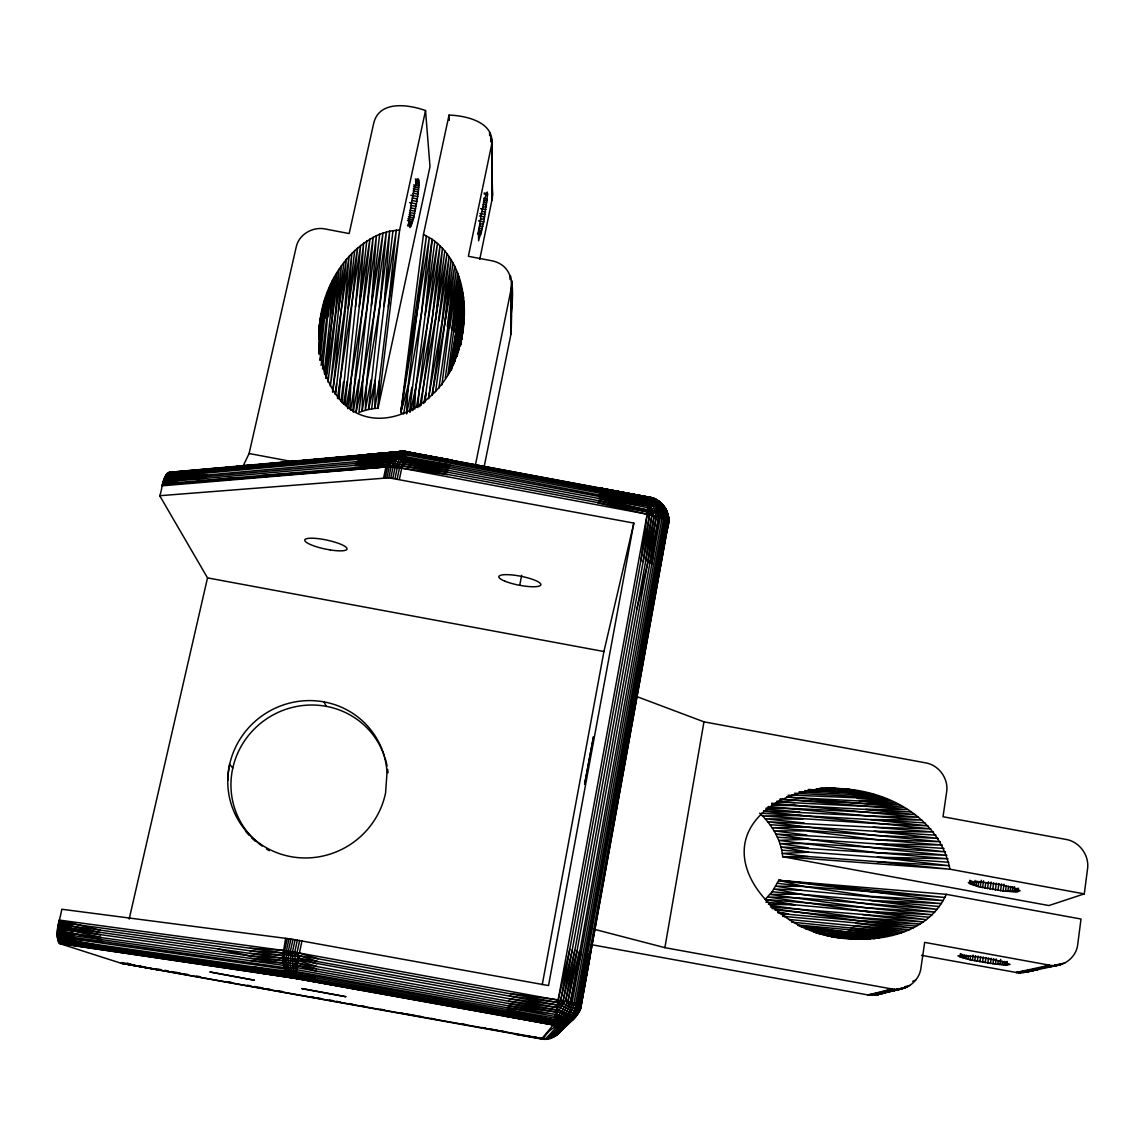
<?xml version="1.0" encoding="UTF-8"?>
<svg xmlns="http://www.w3.org/2000/svg" width="1145" height="1145" viewBox="0 0 1145 1145"><rect width="100%" height="100%" fill="white"/><g stroke="black" fill="none" stroke-linecap="round" stroke-linejoin="round"><path stroke-width="1.5" d="M484.077 467.103L510.899 334.383L511.242 307.833M511.3 329.874C508.738 308.005 523.265 267.83 492.164 260.831L468.362 256.294L491.391 145.887C496.028 122.214 466.087 115.588 449.026 115.101L423.464 234.439L400.793 412.486L403.627 413.86L421.446 313.544L432.137 239.276L423.464 234.439M600.51 488.314L650.002 497.388C660.522 498.361 666.046 509.582 663.513 519.229L575.735 1003.392C574.718 1024.632 551.06 1022.084 543.689 1038.744L120.697 963.131L59.883 943.652C53.314 933.719 60.384 919.879 61.744 909.244L290.902 939.029L548.527 985.573L633.829 523.093L388.799 477.823L159.713 495.713C162.747 488.614 161.674 477.15 168.959 472.37L403.054 451.273L650.002 497.388C662.068 499.349 670.612 512.116 668.222 524.009L580.544 1008.144L578.211 1013.354L574.217 1018.435L556.542 1035.051L551.976 1037.957L543.274 1039.331L515.164 1034.264M574.217 1018.435C568.793 1023.773 560.749 1026.335 553.235 1024.947L296.412 978.546C284.704 976.184 281.885 962.172 285.277 952.239L286.422 950.865L288.998 938.743M290.902 939.029L288.325 951.166L287.051 952.754C285.434 960.369 285.119 969.529 290.587 975.74L295.997 975.998L294.752 952.225L297.328 940.088M299.632 940.489L297.056 952.626L297.929 960.641L296.297 971.547L555.969 1018.392L566.746 1021.998L572.314 1020.109L565.229 1020.038L555.325 1015.701L564.914 1001.36L580.4 1004.58L578.654 1011.908L572.715 1019.837M412.772 410.626L425.21 314.889L432.137 239.276C463.496 261.59 468.777 304.999 461.392 340.208M510.455 279.251L510.484 275.959L510.212 279.523M511.471 315.09L511.214 332.136L511.629 280.625L511.271 289.456M214.73 468.777L167.814 472.856L400.693 451.831L649.945 498.132L649.272 502.426L650.26 503.07C667.005 499.506 672.902 520.674 665.732 532.482M457.113 356.238L462.652 331.549L461.464 340.094M511.643 299.489L511.815 283.03L510.899 334.383L511.743 285.42L511.529 301.879L511.386 287.796L475.361 465.242M665.388 508.151L667.964 514.348L668.408 522.821L581.259 1004.938C578.211 1020.896 559.533 1027.895 550.316 1038.587L545.063 1039.417L120.697 963.131L160.601 970.287M511.242 317.695L511.314 312.742M543.689 1038.744L541.513 1039.059L553.235 1024.947C563.211 1022.857 570.811 1012.552 572.142 1002.605L660.221 517.798C662.225 510.255 659.119 498.304 649.888 497.617L600.567 488.099L649.974 497.374C660.078 498.204 664.143 509.854 661.953 518.513L574.031 1003.006C572.314 1013.21 564.757 1025.119 553.235 1024.947L505.804 1016.202M667.034 526.8C673.918 514.663 661.481 503.013 649.344 506.934L648.356 507.722L555.926 1012.194L556.742 1013.983C562.023 1016.66 568.793 1020.954 574.733 1017.876M418.97 184.245L418.082 178.806L414.662 187.422L411.212 203.839L409.209 219.912L409.896 227.64L413.717 217.822L418.097 194.192L418.97 184.245L415.592 183.601M371.681 408.865L374.873 408.436L375.202 380.169L368.49 409.495L371.681 408.865L384.047 306.173L389.658 231.175L379.796 305.93L362.106 411.313L368.49 409.495L379.796 305.93L386.323 231.991L375.56 305.815L362.736 379.954L362.106 411.313L358.943 412.515L379.682 234.21L389.658 231.175L399.662 229.902L425.539 110.578C409.094 104.61 379.238 99.873 373.699 123.259L349.153 233.566L325.266 229C312.943 226.395 299.002 234.238 296.254 246.833L249.095 453.52L242.998 466.23M551.289 1036.583L545.678 1038.801L558.259 1025.305C569.079 1024.117 575.305 1013.497 577.237 1003.736L664.873 519.959C667.664 509.783 661.18 498.347 649.702 499.835L405.502 453.95L397.315 467.432L394.996 478.41M491.09 141.679L491.219 136.627L491.291 141.837M581.317 951.81L570.081 1002.176L560.964 1016.216L553.836 1022.585L553.436 1024.575L556.828 1026.621M379.682 234.21C323.62 259.414 302.194 338.247 333.123 390.216C368.289 448.468 444.546 405.974 457.141 352.961L455.653 357.999L455.595 357.097M349.912 408.55L350.871 380.899L366.772 240.922M650.059 497.359L655.384 504.802L658.318 517.111L651.763 564.056M487.555 194.65L483.791 221.887L478.596 240.765L478.495 233.151L481.215 214.602L484.578 198.872L487.24 192.045L487.555 194.65L484.178 194.006M458.415 351.587L458.53 348.753L457.957 351.758M414.705 409.194L415.578 388.728L428.86 316.321L440.052 245.731L432.352 317.838L421.131 405.344M339.178 398.403L339.936 382.945L354.678 250.44M379.41 380.498L378.05 408.192L374.873 408.436L379.41 380.498L388.341 306.531L396.327 230.116L384.047 306.173L392.993 230.546M261.847 475.547L387.525 466.831L399.519 467.761L402.238 465.9L647.598 511.958C655.298 508.695 670.941 511.471 668.065 522.778L659.778 568.85M406.489 413.688L408.078 386.123L426.427 235.87L400.793 412.486L408.078 386.123M353.003 410.211L354.75 380.455L369.935 238.962L359.287 306.574L363.652 243.041L355.451 307.075L345.117 403.913M342.069 402.797L357.598 247.807L348.166 308.42L351.83 253.231L335.614 394.395M425.267 401.909L425.84 393.322L423.664 403.584M332.837 391.933L346.391 259.257L338.405 311.311L330.332 386.08L349.068 256.179L344.745 309.279L332.522 391.876M417.825 407.649L419.156 390.173L437.505 243.398L425.21 314.889L434.871 241.251M383.618 477.866L385.951 466.917L388.728 465.471L394.495 465.414L398.66 466.244L399.519 467.761L647.197 514.234C655.87 510.155 673.274 515.021 667.177 527.201M322.561 369.033L330.662 284.389L321.101 365.412M319.441 353.118L324.407 300.834L318.897 347.923M355.451 307.075L360.589 245.345L337.474 398.46M355.966 412.114L367.259 305.944L376.404 235.612L371.352 305.815L382.988 233.007L366.858 379.897L365.298 410.311L371.023 379.968M296.197 972.42L287.724 971.246L285.377 969.729L283.574 965.407L282.629 952.941L284.661 950.608L287.238 938.485M385.207 477.78L387.525 466.831L388.728 465.471C388.999 455.925 397.916 448.482 407.191 452.003L650.002 497.631C658.933 499.621 658.074 511.085 660.221 517.798L666.018 520.689L668.265 523.408M409.581 411.885L421.446 313.544L429.318 237.487L400.793 412.486L402.639 403.799M428.631 398.575L447.037 253.675L419.757 406.704M321.444 323.362L323.205 305.1M326.053 318.195L328.887 288.383M295.095 939.701L292.519 951.838L292.834 963.861L293.921 972.277L296.412 978.546L553.321 1024.746L560.034 1025.176M435.687 319.426L442.485 248.222L432.352 317.838L416.408 407.377M318.968 353.848L319.484 348.567L318.882 353.819M435.601 391.604L444.689 324.65L451.13 259.715L432.137 395.054M318.825 332.623L319.856 322.489L318.854 332.207M319.398 326.869L319.097 331.263M318.84 333.982L320.457 318.11L318.94 334.168M318.954 339.335L322.131 309.393M320.056 360.102L327.255 292.462M318.968 332.265L320.457 318.11L319.183 329.102M324.235 372.726L334.569 276.661M325.939 378.251L336.716 272.939L330.347 315.161L332.551 280.468L328.085 316.635M320.242 360.417L320.614 356.939M328.042 382.115L341.339 265.855L338.405 311.311L343.815 262.491M338.233 398.703L339.936 382.945M453.019 364.725L462.194 288.841L450.357 371.51M347.751 408.693L350.871 380.899L363.223 306.202L373.156 237.201L367.259 305.944L350.599 410.196M441.941 384.863L456.325 269.805L438.878 388.212M285.635 938.27L282.6 956.619L286.207 957.821L556.828 1007.471L557.458 1008.802C564.728 1015.171 581.689 1019.766 580.959 1004.78L667.621 522.106C666.318 516.581 659.019 514.678 654.124 515.822L597.676 502.841M318.997 353.161L325.767 296.612L324.264 319.841L322.733 321.573M447.294 326.511L454.722 266.313L432.209 395.054M447.938 374.758L460.276 280.94L451.86 330.375L445.29 378.036M340.967 401.38L343.457 382.144M454.966 361.491L463.525 297.056L451.516 369.878M759.693 813.165C771.816 824.586 781.262 839.815 782.636 856.703L1048.906 905.552L1084.286 893.887L1087.55 868.883C1089.467 855.472 1079.563 841.747 1066.195 839.457L943.022 816.743L946.629 792.011C948.776 778.743 938.9 765.089 925.675 762.871L703.96 721.837L635.661 696.146M292.948 939.358L290.372 951.495L291.059 953.527C290.315 961.614 288.798 972.864 296.226 978.302L315.19 981.766M424.68 402.081L444.818 250.869M460.633 344.874L464.326 314.102L458.844 349.497M444.689 324.65L452.991 262.949M460.175 345.504L460.891 340.222M324.522 374.544L338.977 269.333L335.514 312.499L326.282 378.308M459.102 277.119L451.86 330.375L457.785 273.412L449.684 328.415M456.969 336.415L462.938 292.905M581.13 1005.84C576.164 1011.865 566.947 1005.181 561.708 1002.405L560.721 1000.358L569.752 949.434L640.814 560.993L647.197 514.234M563.669 1003.621L563.183 1000.816L572.257 949.906L643.189 561.522L649.558 514.706L647.598 511.958L598.091 500.623L402.739 463.739L400.764 466.902L401.752 468.162L447.609 474.674M589.589 954.086L580.4 1004.58L577.781 1005.754L572.056 1004.737L565.587 1001.274L645.508 562.109L651.877 515.236L653.194 513.132L649.501 501.539C657.402 500.036 665.76 505.031 667.177 512.574M660.221 517.798L654.124 515.822L647.712 562.725L577.023 950.865L567.891 1001.732L568.578 1003.321M1006.813 965.02L1010.019 964.391L1001.288 961.256L983.927 957.821L966.595 955.574L957.893 955.846L970.044 959.839L995.434 964.119L1006.813 965.02L1007.299 961.514M1016.86 891.769L1020.095 890.738L1013.411 887.618L999.642 884.484L979.161 881.764L968.326 882.537L978.145 886.602L1003.077 891.01L1016.86 891.769L1017.332 888.32M1018.019 891.669L1018.492 888.219M335.141 394.266L336.573 383.876M464.355 309.78L459.818 342.57L464.226 305.5L456.955 356.095M293.836 976.384L553.607 1023.558C562.338 1021.14 567.19 1011.951 570.353 1004.108L649.816 563.369L656.271 516.438L657.387 515.465M990.454 963.475L991.169 958.25M1000.558 890.71L1001.503 883.868M992.987 963.818L993.703 958.594M1003.077 891.01L1004.022 884.169M995.434 964.119L996.15 958.909M1005.51 891.282L1006.212 886.144M997.753 964.391L998.24 960.898M1007.815 891.483L1008.53 886.344M999.943 964.605L1000.658 959.381M1009.99 891.654L1010.706 886.502M1001.961 964.777L1002.433 961.299M1012.008 891.755L1012.71 886.602M1003.793 964.906L1004.265 961.428M1013.84 891.812L1014.542 886.659M1005.41 964.992L1005.897 961.499M1015.458 891.812L1015.93 888.377M460.619 344.674L463.296 327.184M974.781 960.827L975.526 955.617M985.001 888.148L985.716 883.024M977.315 961.313L978.045 956.104M987.505 888.649L988.464 881.807M979.92 961.786L980.635 956.576M990.081 889.121L991.083 882.036M982.553 962.244L983.283 957.034M992.701 889.565L993.66 882.723M985.201 962.673L985.931 957.478M995.349 889.98L996.293 883.153M987.849 963.088L988.579 957.878M997.968 890.366L998.912 883.525M453.42 364.683L453.921 361.176M969.386 883.654L969.887 880.219M959.896 957.106L960.397 953.613M970.273 884.097L970.76 880.662M961.041 957.506L961.542 954.028M971.404 884.57L971.89 881.135M962.43 957.936L962.931 954.458M972.778 885.056L973.264 881.621M964.047 958.394L964.534 954.916M974.366 885.557L975.096 880.419M965.865 958.866L966.351 955.388M976.155 886.073L976.885 880.949M967.868 959.353L968.355 955.875M978.145 886.602L978.875 881.464M970.044 959.839L970.531 956.361M980.292 887.117L981.265 880.29M972.348 960.326L973.093 955.13M982.582 887.647L983.555 880.806M461.363 339.836L463.797 322.818M555.182 1035.166L549.629 1038.272C557.887 1025.362 576.894 1021.24 578.526 1004.065L666.018 520.689C668.766 510.226 661.395 498.147 649.845 498.876L405.874 453.019L396.628 452.332M388.341 306.531L399.662 229.902L378.05 408.192L429.99 166.669L425.539 110.578M459.045 349.468L459.789 344.502M343.615 404.199L347.107 381.457M458.172 338.462L463.954 301.249L456.64 356.396M586.455 953.084L578.526 1004.065C579.642 1020.839 558.674 1025.476 551.547 1037.685M428.43 398.474L441.87 322.847L449.155 256.623L438.878 321.101M460.276 345.876L461.836 335.886M453.806 332.365L461.32 284.847L455.51 334.369L449.083 373.113M587.743 953.456L578.869 1005.611M387.525 466.831L388.212 460.533L391.905 455.495L394.968 453.148L404.228 451.373L388.441 452.876M580.4 1004.58L666.934 521.404C671.142 510.04 658.919 501.038 648.7 505.789L403.713 459.789L394.524 459.131L388.212 460.533L163.606 480.428M100.316 930.198L59.182 920.065L284.661 950.608L288.325 951.166L288.984 953.184C287.681 961.428 286.851 972.563 294.523 978.016L59.883 943.652M572.314 1020.109L556.542 1035.051L577.567 1014.055M353.275 412.086L358.714 380.14M643.189 561.522L651.877 515.236L649.974 508.967L648.356 507.722L649.015 504.029L650.26 503.07M768.438 904.278L794.974 904.836L765.132 899.455L772.116 891.755L778.815 880.319L946.3 894.331L1081.023 919.034L1077.731 944.324C1076.457 957.692 1062.717 968.026 1049.521 965.178L924.673 942.378L920.952 967.911C919.392 981.437 905.452 991.828 892.041 988.994L664.887 947.659L703.96 721.837M577.252 1013.726L579.885 1009.976L581.302 1005.052L590.391 954.544M346.448 405.43L350.871 380.899M588.788 953.785L579.37 1007.772L576.708 1014.599L572.185 1020.052M542.243 984.729L603.93 651.519L633.829 523.093M649.816 563.369L659.162 515.694M645.508 562.109L654.124 515.822M640.814 560.993L649.558 514.706L651.09 513.375M659.334 568.221L668.422 521.462M295.295 959.081L297.815 959.124L298.387 958.136L298.888 955.603L297.9 953.971L283.674 951.652M406.733 413.66L411.885 387.382M519.716 585.31L521.676 575.262M658.647 567.548L667.621 522.106M556.742 1013.983L555.325 1015.701L554.094 1021.369L562.968 1024.102L568.006 1022.828M356.152 412.2L362.736 379.954M657.702 566.861L667.764 518.914L667.478 513.003M479.769 259.314L492.393 197.842L491.835 141.25L491.892 157.996L491.792 149.322M656.529 566.16L666.762 519.844M297.9 953.971L299.417 953.055L301.979 940.904M399.433 479.125L401.752 468.162M667.793 522.106L668.208 520.145M386.938 477.766L389.257 466.802L392.42 459.145L397.616 452.504M388.799 477.823L391.118 466.859L392.492 465.256C393.952 459.717 396.499 452.189 403.054 451.273M390.774 477.952L393.093 466.988L396.7 459.302L399.49 454.665L403.641 451.559L452.003 460.175L404.672 451.402L451.617 460.333L401.866 451.431L365.942 454.665M392.849 478.152L395.168 467.174C398.961 462.652 399.691 452.905 406.532 451.874L451.359 460.791M397.2 478.739L399.519 467.761M554.538 1035.452L555.082 1036.211L570.324 1021.469M565.587 1001.274L577.023 950.865M579.241 951.352L567.891 1001.732L560.306 1013.311L554.395 1019.923L293.921 972.277M448.096 472.456L402.238 465.9L406.532 451.874M574.675 950.393L563.183 1000.816L561.708 1002.405L558.23 999.9L569.752 949.434M572.257 949.906L560.721 1000.358L557.758 1002.447L509.496 996.093L298.387 958.136L297.843 956.562L298.888 955.603L318.024 958.766L557.758 1002.447C563.526 1006.713 573.015 1013.711 580.143 1008.974M129.17 919.091L207.517 577.881L159.713 495.713M410.225 412.128L415.578 388.728M636.963 608.911L647.712 562.725L656.271 516.438L653.222 504.702L649.845 498.876M649.974 497.374L649.759 498.089L653.952 498.676L660.88 502.712M557.415 1016.875L296.526 969.658L295.882 970.574L289.07 969.801L285.205 968.799L283.574 965.407L57.279 933.375M580.744 1006.641L580.529 1004.852M292.147 976.098L58.051 941.29L289.499 974.452L287.882 973.379L253.918 966.952L57.508 938.972L78.289 942.879L288.54 972.949L554.094 1021.369L556.456 1020.667L561.837 1022.657L567.362 1023M580.157 1007.285L580.959 1004.78M666.834 526.485L668.508 521.705M387.024 465.829L386.523 464.67L387.897 461.65L393.737 461.034L402.596 462.795L402.238 465.9M946.3 894.331C926.978 936.882 872.304 944.038 831.141 936.71L846.355 938.285M57.937 926.448L249.724 953.341L282.4 955.517L283.044 954.128L282.629 952.941L250.025 948.203L58.71 922.197M663.842 506.276L665.546 509.096M509.024 998.626L557.286 1004.981L559.776 1001.073M579.112 1010.119L580.73 1007.557M57.665 928.523L282.572 960.598L284.089 962.158L295.338 964.018L297.127 965.392L508.122 1003.449L556.37 1009.876L561.708 1002.405M560.649 1030.987L557.901 1033.749L560.864 1030.3M283.574 965.407L284.275 964.491L295.453 966.351L297.127 965.392L315.877 970.989L555.497 1014.37L507.321 1007.772M563.383 1027.895L578.797 1012.294M634.487 495.084L602.227 488.715L651.476 497.689M288.984 953.184L290.372 951.495L294.752 952.225L564.914 1001.36M162.533 483.934L353.962 467.69L386.523 464.67L391.06 463.11L401.666 464.798M291.059 953.527L292.519 951.838M579.298 1011.221C572.4 1015.958 562.739 1009.489 557.286 1004.981L509.496 996.093M547.668 1038.644L560.778 1025.076L564.213 1025.219M664.873 519.959L665.932 518.857M293.263 953.771L294.752 952.225M554.337 1036.697L555.139 1035.924L554.266 1036.053M564.456 1026.077L567.018 1023.601M121.828 962.53L135.296 965.278M165.681 475.59L391.905 455.495L394.524 453.606L398.431 453.377L651.705 501.453M574.432 1017.962L575.964 1016.545M555.826 1035.652L556.785 1034.751L556.055 1035.051M575.949 1015.916L577.495 1014.499M663.513 519.229L664.916 517.969M572.056 1004.737L574.031 1003.006M555.082 1036.211L556.785 1034.751M295.539 953.928L297.056 952.626M570.353 1004.108L572.142 1002.605M284.647 966.709L293.192 968.384L296.798 967.597L315.877 970.989M284.089 962.158L282.972 963.045L250.912 960.698M555.139 1035.924L553.378 1036.898M295.668 978.088L314.99 980.521L362.851 989.91M649.501 501.038L650.832 500.122M576.25 1016.059C569.58 1019.021 560.993 1014.699 556.37 1009.876L297.5 963.059L295.281 961.585L284.103 959.739L282.371 958.079L249.724 953.341M289.499 974.452L315.161 976.728M284.103 959.739L282.572 960.598L250.297 958.336L57.379 931.5M599.808 491.692L649.272 502.426L404.657 456.469L396.327 455.853L165.066 476.778M449.928 465.013L404.185 458.043L393.279 457.413L389.3 458.673L164.179 478.868M558.13 1027.68L561.809 1025.949L560.778 1025.076M295.338 964.018L297.5 963.059L316.22 968.742M284.303 957.263L282.371 958.079L249.911 955.875L218.051 948.947M598.091 500.623L647.998 509.783C655.012 507.092 667.177 508.638 668.523 517.654M294.408 973.937L296.14 973.25M912.708 981.294L915.714 980.106M891.282 991.255L899.999 989.151L873.005 995.32L902.603 988.636L875.481 995.105L870.501 995.277L897.365 989.38L868.01 994.962L870.501 995.277L892.041 988.994L868.01 994.962L591.35 944.654M1084.286 893.887L949.935 869.212C935.408 796.634 836.809 769.426 776.582 802.387C699.237 850.42 776.353 934.463 841.546 937.669L831.599 936.581M393.336 454.737L405.087 455.109M295.281 961.585L297.929 960.641L316.607 966.366M558.889 1006.727L556.828 1007.471L508.552 1001.088M888.649 991.456L894.689 989.337L886.001 991.384M253.918 966.952L287.724 971.246M564.213 1024.102L559.676 1024.618L553.836 1022.585L506.391 1012.81M1036.368 969.4L1023.387 972.72L1018.449 972.878L921.51 955.331M880.305 993.874L877.929 994.619L890.495 990.955L882.58 992.872M1040.147 968.055L1049.521 965.178L1015.987 972.563L1059.941 964.834L1025.791 972.234L1038.987 969.157L1028.124 971.49M407.019 451.717L405.688 451.473M256.781 970.187L294.723 977.358L314.99 979.49L556.742 1022.514M904.822 986.689L909.846 985.459M892.155 990.554L907.556 986.775M883.124 993.23L875.481 995.105L885.657 992.744M896.392 989.967L905.137 987.834L898.811 988.922M287.051 969.343L57.307 936.782M293.206 977.1L58.853 942.879M1028.94 970.502L1018.449 972.878L1036.554 969.901M1054.488 965.264L1064.807 962.988M1049.493 966.351L1052.77 965.636M1050.409 966.681L1062.431 964.047L1054.388 965.364M1033.491 969.829L1036.611 969.157M813.336 930.699L812.621 930.813L817.916 932.245L815.197 932.459L822.554 933.633L819.419 933.762M400.163 451.445L364.182 455.252M206.229 476.535L179.794 477.193L163.878 479.626L205.298 478.424M178.706 478.925L163.32 481.258L177.79 480.8L387.282 462.537L387.382 463.682M651.161 497.875L649.759 498.089L652.221 498.376L650.002 497.474M353.962 467.69L385.951 466.917L162.289 484.865L177.031 482.789L162.79 483.018L177.79 480.8L163.048 482.131M400.335 462.079L403.226 461.693L449.04 468.405M557.286 1004.981L560.32 1004.58M393.379 454.221L183.916 473.028L165.982 475.06L182.413 474.23L165.367 476.163L207.317 474.774M164.766 477.436L181.039 475.619M353.919 456.368L359.172 455.782M364.425 455.209L371.424 454.436L364.31 455.08M187.193 471.268L167.213 473.4L396.428 453.406M223.69 467.79L232.507 466.888L225.479 467.647M236.027 466.53L248.379 465.256M162.289 484.865L232.807 478.023M376.533 453.964L383.332 453.348M166.898 473.744L185.504 472.041L166.597 474.144L209.936 471.769M173.482 472.37L182.184 471.583M187.408 471.11L398.875 451.86M199.545 470.008L208.147 469.221M211.596 468.906L220.198 468.133M237.931 466.53L245.059 465.886M250.397 465.4L257.51 464.755M262.849 464.269L269.977 463.625M275.315 463.138L284.218 462.337M287.767 462.007L296.669 461.206M300.233 460.877L309.136 460.075M312.685 459.76L321.588 458.945M325.151 458.63L334.054 457.828M337.603 457.499L346.506 456.698M351.844 456.211L358.972 455.567M205.055 470.051L208.605 469.736M217.464 468.935L221.014 468.62M369.735 455.18L373.241 454.866M367.76 454.336L405.373 451.717M179.035 472.384L182.47 472.083M166.297 474.574L183.916 473.028M216.477 468.219L168.959 472.37M162.06 485.823L385.951 466.917M369.592 454.25L403.756 451.459M181.926 471.454L169.99 472.699M185.49 471.167L194.378 470.466M376.548 454.05L383.375 453.534M391.905 452.905L398.718 452.389M164.465 478.123L179.794 477.193M359.373 458.429L391.275 457.628M336.172 457.198L338.004 457.127M948.833 862.257L877.342 857.19L949.491 865.734L877.285 861.67L808.213 856.56L782.278 853.44L808.27 852.195L780.933 846.899L877.227 852.724L946.858 855.315L876.956 848.288L807.454 839.213L778.772 840.401L877.227 852.724L947.946 858.779L877.342 857.19L781.706 850.162M357.984 459.932L390.431 459.36M658.532 501.667L659.348 501.639L655.598 499.22M356.739 461.635L388.212 460.533L389.715 461.263M507.707 1005.682L558.173 1012.108M355.637 463.51L387.282 462.537M354.721 465.528L386.523 464.67M807.454 839.213L775.823 834.004L875.911 839.6L940.403 841.718L875.138 835.363L805.15 826.89L772.102 827.763L875.138 835.363L938.285 838.412L874.222 831.241L769.97 824.715M805.15 826.89L767.665 821.724L873.134 827.22L930.785 828.88L801.443 815.526L762.513 815.941L871.903 823.327L927.937 825.846L870.529 819.591L761.439 813.265M765.132 899.455L866.15 907.756L934.792 912.093L867.896 904.106L800.298 894.188L769.97 894.417L866.15 907.756L932.173 914.726L864.275 911.234L767.637 896.979L798.652 897.895L937.211 909.359L869.513 900.299L772.116 891.755M808.213 856.56L782.636 856.703L949.935 869.212L877.285 861.67M771.601 805.436L796.419 805.522L911.205 812.005M782.321 880.963L778.815 880.319L943.28 900.585L871.001 896.349L803.146 886.387L778.815 880.319L944.897 897.494L803.146 886.387L775.852 886.187L801.801 890.338L941.462 903.591L869.513 900.299L939.43 906.525M802.831 819.176L765.175 818.804L804.062 822.969M786.772 797.178L895.361 802.874M766.091 808.098L798.237 808.685L914.855 814.582L865.563 809.343L907.427 809.544L780.074 799.024M807.282 790.651L868.74 793.127L808.227 789.449M297.843 956.562L283.044 954.128M791.553 795.088L886.803 799.067L854.857 796.305L794.501 793.256M780.131 799.468L899.498 804.978L859.466 800.842L891.125 800.913L857.204 798.451M763.629 810.717L869.012 815.999L921.711 820.02L870.529 819.591L924.902 822.897M835.778 788.562L830.483 788.304L840.487 788.748L828.565 788.318M847.329 791.367L864.089 792.011M854.857 796.305L882.394 797.378M776.868 801.886L863.645 806.295L903.534 807.211L786.715 796.963M294.723 977.358L558.96 1025.176M825.717 788.304L831.084 788.533L827.563 788.361M821.838 788.29L849.962 789.578L829.452 788.332M816.542 788.733L821.809 788.977M779.817 913.524L916.487 926.148M820.636 788.375L854.685 790.236L816.213 788.862M801.801 890.338L774.077 889.007L800.298 894.188M819.391 788.332L826.418 788.676M799.153 791.739L877.9 795.818M786.744 797.063L790.279 797.235M770.442 906.94L926.405 919.664L864.275 911.234M825.044 788.304L859.408 791.052M804.735 790.637L808.313 790.823M771.673 804.234L796.419 805.522L918.362 817.258L869.012 815.999L768.066 806.581M788.046 795.245L791.51 795.431M771.988 908.429L857.92 920.594L919.95 924.115L774.779 909.889M101.433 939.43L73.423 933.361L57.322 932.459L74.01 935.537L57.25 934.277L74.811 937.598L284.375 967.639M935.966 835.177L874.222 831.241L933.476 832L873.134 827.22M809.587 790.064L873.349 794.401L852.424 794.401L849.905 792.755M250.025 948.203L283.058 950.379M58.295 924.33L249.767 950.779L282.629 952.941M777.398 837.195L944.038 848.445M782.736 916.315L912.866 928.051L857.92 920.594M809.744 929.854L888.42 936.41L803.747 927.522M100.273 932.588L72.922 926.419L58.109 925.389L100.445 934.935M788.948 919.464L853.182 925.761L909.101 929.812L855.601 923.299M776.825 801.214L794.487 802.559M556.37 1009.876L559.59 1010.119M105.712 946.886L57.35 937.555L102.22 941.519M72.879 928.781L57.794 927.493L100.832 937.225M799.453 925.131L897.022 934.234L850.678 927.994L791.624 922.154M766.062 808.985L799.897 812.02M813.952 931.744L879.446 937.97L805.837 928.509M851.164 938.728L832.3 936.753L855.959 939.014L827.034 935.694M600.252 489.53L655.756 499.334M771.673 803.232L796.419 805.522M765.876 902.145L929.382 917.245M817.229 933.132L822.554 933.633L817.287 933.075M827.091 935.508L831.986 935.966M901.172 932.903L850.678 927.994L905.194 931.429L853.182 925.761M831.685 936.324L860.739 939.129L827.52 935.25M778.056 912.909L788.533 913.925L777.999 912.236M842.777 933.189L883.969 937.268M865.491 939.086L834.49 935.966L870.2 938.871L818.131 933.361M831.442 936.367L836.752 936.896M57.551 929.54L73.037 931.1M805.321 928.638L808.842 928.996M800.913 926.777L804.42 927.164M763.6 811.247L801.443 815.526M822.554 934.349L827.248 934.878M782.751 916.157L786.186 916.558M294.981 975.368L315.047 978.231M770.127 905.337L860.153 917.675L923.256 921.954L862.271 914.554M840.044 934.392L874.852 938.499L817.931 933.003M777.426 883.282L803.146 886.387M848.116 929.983L892.771 935.393L845.468 931.715L797.965 925.561M806.853 835.034L774.063 830.869L806.08 830.912L875.911 839.6L942.321 845.053L876.512 843.879L945.555 851.866L807.883 843.507L779.96 843.65L808.17 847.83M78.289 942.879L57.751 940.217L79.764 944.281M509.983 993.502L558.23 999.9M57.25 935.15L74.811 937.598L57.264 935.98L75.785 939.515M81.381 945.469L58.424 942.178L83.113 946.428M402.739 463.739L448.568 470.366L648.356 507.722L598.878 496.558M250.297 958.336L282.972 963.045L284.275 964.491M249.767 950.779L282.4 955.517M59.34 943.365L296.412 978.546L262.048 973.264M650.975 504.788L449.498 466.616L403.713 459.789L402.124 458.472M288.325 951.166L290.372 951.495M260.187 972.491L294.523 978.016M130.516 963.947L127.038 963.374L130.416 964.09M258.426 971.461L362.936 990.382M515.207 1034.021L522.234 1035.194M525.741 1035.781L541.571 1038.429M138.774 965.865L142.238 966.466M157.867 969.114L161.331 969.7M121.026 963.131L160.944 970.101M57.45 930.527L73.423 933.361M412.472 453.449L427.987 456.197M431.436 456.812L452.132 460.49M600.395 488.8L652.593 498.447M164.837 970.33L168.358 970.96M171.864 971.59L180.638 973.178M184.145 973.808L187.651 974.438M196.425 976.027L199.931 976.656M227.998 981.723L231.505 982.353M247.291 985.201L250.784 985.831M254.29 986.475L263.049 988.049M266.556 988.679L270.063 989.309M278.822 990.897L282.314 991.527M310.338 996.579L313.844 997.209M317.351 997.853L320.858 998.483M329.617 1000.057L333.109 1000.687M336.616 1001.331L340.122 1001.961M348.881 1003.535L352.388 1004.165M361.147 1005.754L364.64 1006.383M380.412 1009.232L383.918 1009.861M399.677 1012.71L403.183 1013.339M406.69 1013.969L415.449 1015.543M418.941 1016.173L422.448 1016.817M431.207 1018.392L434.714 1019.021M462.737 1024.088L466.244 1024.718M482.002 1027.552L485.509 1028.196M489.015 1028.825L497.774 1030.4M501.267 1031.03L504.773 1031.674M255.278 968.684L289.356 974.882M532.811 1036.755L536.318 1037.399M508.122 1003.449L555.926 1012.194M295.997 975.998L314.99 979.49M207.517 577.881L603.93 651.519M249.095 453.52L294.551 462.036M417.853 454.508L421.36 455.166M442.442 459.131L445.963 459.789M449.498 466.616L404.185 458.043L403.026 456.912M410.468 207.86L415.707 208.862M478.553 220.885L483.791 221.887M409.982 210.251L415.22 211.252M479.827 223.604L483.319 224.277M409.481 212.555L414.719 213.557M479.34 225.909L482.832 226.581M408.965 214.759L414.218 215.761M478.868 228.113L482.36 228.785M408.464 216.82L413.717 217.822M478.395 230.188L481.888 230.846M407.964 218.738L413.216 219.74M477.923 232.106L481.415 232.778M407.463 220.484L412.715 221.486M477.465 233.866L480.972 234.525M408.722 222.388L412.229 223.046M408.264 223.733L411.771 224.406M407.82 224.864L411.327 225.536M407.534 225.78L410.912 226.438M505.875 1015.744L553.321 1024.746M415.377 179.035L418.769 179.679M415.506 179.822L418.898 180.481M484.163 192.99L487.555 193.634M415.578 180.867L418.97 181.511M415.606 182.127L418.998 182.771M413.631 184.917L418.898 185.919M483.762 198.343L487.269 199.015M413.502 186.764L418.769 187.766M483.591 200.189L487.083 200.847M413.331 188.782L418.583 189.784M483.362 202.178L486.854 202.851M413.102 190.929L418.354 191.931M483.09 204.325L486.582 204.998M412.844 193.19L418.097 194.192M482.775 206.572L486.267 207.245M410.783 195.222L417.782 196.554M480.685 208.59L485.924 209.592M412.171 197.985L417.424 198.987M482.045 211.353L485.537 212.011M411.799 200.447L417.038 201.448M479.898 213.485L485.136 214.487M409.624 202.608L416.623 203.939M479.469 215.961L484.707 216.963M410.926 205.413L416.179 206.415M480.757 218.767L484.249 219.439M448.568 470.366L403.226 461.693L401.222 460.19M506.004 1015.028L553.436 1024.274M637.88 495.742L641.272 496.415M506.176 1014.041L553.607 1023.558M451.058 461.492L405.459 451.846M58.939 921.138L73.18 924.058L58.495 923.271L72.922 926.419M506.662 1011.336L554.094 1021.369M506.977 1009.632L556.456 1020.667M599.536 493.123L649.015 504.029M599.221 494.74L651.634 506.677M598.491 498.519L650.56 511.114M403.598 452.962L405.688 453.463M593.496 929.082L664.887 947.659M299.417 953.055L318.024 958.766M298.888 955.603L317.508 961.356M298.387 958.136L317.036 963.89M398.66 466.244L400.764 466.902M553.622 1023.816L555.082 1024.346M565.687 1023.83L566.546 1024.217M649.945 498.132L651.891 499.091M404.543 452.289L405.874 453.019M286.551 971.647L288.54 972.949M661.137 502.998L663.155 505.074M295.453 966.351L296.798 967.597M558.259 1025.305L559.332 1026.421M232.793 768.066L229.644 764.359A82.225 80.522 -32.8 0 0 227.869 780.303M295.639 968.541L296.526 969.658M403.927 455.553L404.657 456.469M553.235 1024.947L554.323 1026.55M662.411 504.916L660.422 503.099M648.7 505.789L649.974 508.967M324.107 701.928L326.153 706.322M660.822 516.051L661.953 518.513M396.556 465.743L397.315 467.432M555.096 1016.402L555.969 1018.392M388.728 465.471L389.257 466.802M394.495 465.414L395.168 467.174M284.661 950.608L285.277 952.239M390.559 465.271L391.118 466.859M392.492 465.256L393.093 466.988M575.735 1003.392L576.55 1005.739M286.422 950.865L287.051 952.754M648.943 513.761L647.998 509.783M577.237 1003.736L577.781 1005.754M653.194 513.132L653.566 515.465M449.026 115.101L449.312 120.325M491.763 175.672L492.464 195.638L492.121 176.144L492.293 193.433L491.777 180.838M492.049 160.314L491.749 143.583L492.064 200.031L492.264 178.434M489.588 132.219L489.645 135.682M491.649 138.931L491.72 144.127M255.421 841.289A82.225 80.522 -32.8 0 1 251.528 837.711M249.052 835.163A82.225 80.522 -32.8 0 1 245.545 831.141M384.992 757.89A79.434 77.13 -32.4 0 1 387.067 766.034M387.654 769.368A79.434 77.13 -32.4 0 1 388.069 772.718M269.376 850.663A79.434 77.13 -32.4 0 1 266.427 848.917M262.162 846.055A79.434 77.13 -32.4 0 1 258.126 842.935M256.838 841.847A79.434 77.13 -32.4 0 1 266.685 718.802A79.434 77.13 -32.4 0 1 384.477 756.315M321.23 313.744L319.67 327.141L321.23 313.744M387.024 772.46L385.564 792.941A80.35 78.003 -32.1 0 1 260.015 843.722A80.35 78.003 -32.1 0 1 269.49 711.131A80.35 78.003 -32.1 0 1 387.024 772.46M584.651 784.067L593.496 736.779L584.651 784.067M458.53 348.753L458.072 352.274L458.53 348.753M210.036 972.005L254.262 980.177L210.036 972.005M301.865 988.593L345.79 996.68L301.865 988.593M812.735 790.05L809.229 789.921L812.735 790.05M817.916 932.245L814.381 931.901L817.916 932.245M330.318 549.958L324.865 548.942A21.64 4.537 12 0 1 305.228 541.342L304.742 540.025A21.64 4.537 12 0 1 324.221 539.567A21.64 4.537 12 0 1 346.677 547.825L347.064 549.113A21.64 4.537 12 0 1 330.318 549.958M504.759 581.13A21.397 4.551 11 0 0 540.068 585.71A21.397 4.551 11 0 0 514.749 575.262A21.397 4.551 11 0 0 504.759 581.13"/></g></svg>
